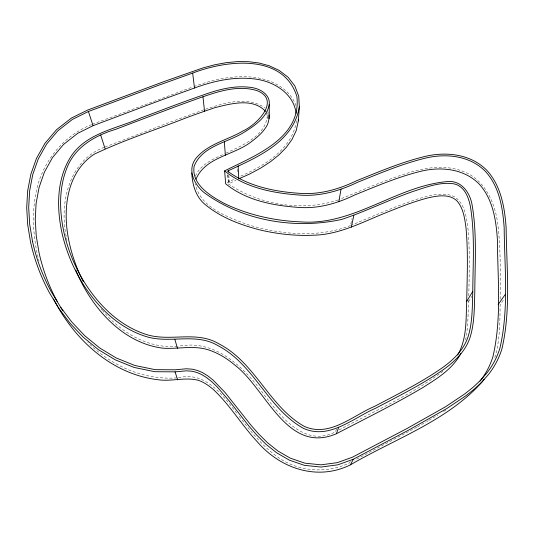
<?xml version="1.0" encoding="UTF-8"?>
<svg xmlns="http://www.w3.org/2000/svg" width="534" height="534" viewBox="0 0 534 534"><rect width="100%" height="100%" fill="white"/><g stroke="black" fill="none" stroke-linecap="round" stroke-linejoin="round"><path stroke-width="0.4" stroke-dasharray="2.67 2" d="M500.171 299.12C500.311 275.03 500.779 250.846 498.122 226.863C495.999 206.318 487.736 184.904 469.039 174.084C449.988 163.931 427.574 166.755 407.796 173.029C384.28 180.479 361.631 190.318 338.843 199.663M225.995 153.158C242.683 145.268 268.015 135.082 267.32 112.988M465.668 340.071L467.604 326.708L468.698 299.961M468.792 295.829C469.212 273.061 470.033 250.206 467.864 227.497C466.302 216.504 464.607 203.314 454.414 196.779C443.127 191.292 430.25 195.517 418.903 198.601C395.834 206.064 373.646 215.943 351.272 225.228M350.838 223.966L352.026 218.413M296.517 120.771C292.185 149.647 263.889 166.087 239.412 176.714M494.811 357.56C500.011 340.465 499.897 322.423 500.118 304.727L503.889 299.427M336.533 428.929L335.506 431.832C304.594 447.953 280.517 416.313 264.15 394.713C244.278 367.372 215.329 338.736 178.249 346.299M195.437 176.08C200.57 164.292 213.547 158.825 224.534 153.805M350.291 461.436L349.59 462.844C326.568 474.038 298.252 471.816 277.433 456.837C261.633 445.53 249.638 430.057 237.957 414.758M468.665 301.617L471.929 296.27M442.933 371.243C411.1 395.273 374.034 411.067 339.13 429.97M338.082 199.976C302.097 211.951 259.744 204.969 228.432 183.983L235.894 180.238M227.023 182.842L234.266 179.117M443.567 411.52L446.371 409.725M429.076 420.278L437.993 414.985M417.521 426.799L426.185 421.907M426.913 421.5L428.355 420.685M416.8 427.207L354.649 460.195M104.324 147.284C68.732 160.367 58.994 203.681 66.39 237.283M91.621 124.616C64.607 135.135 44.422 159.319 37.22 187.207C31.873 208.827 32.574 231.469 37.106 253.169A223.472 202.499 -0.3 0 0 39.042 261.173M105.098 146.983L171.04 121.799L203.901 109.79M92.335 124.262L192.814 86.929M205.45 109.256C223.866 103.135 247.362 95.539 264.811 107.868M193.875 86.581C214.548 78.945 237.043 74.199 259.043 78.084C274.816 81.221 291.384 90.553 296.31 106.787M350.504 225.555C317.43 238.291 280.343 234.593 247.095 224.447C227.344 216.777 200.05 207.546 195.331 183.923M178.449 377.812C205.61 370.816 223.032 395.607 237.45 414.104M177.448 346.372C148.445 348.889 121.392 332.729 103.102 311.275M176.861 377.878C143.673 380.321 110.992 365.656 87.803 342.374M101.166 308.765L102.621 310.648M267.668 111.352L268.422 113.442M266.286 112.794L267.113 115.097L267.267 118.541M66.536 238.071L66.964 240.44M227.778 175.125L228.432 183.983M227.851 174.638L228.385 181.907M228.812 175.265L229.393 183.329M237.517 169.238L237.643 171.674"/><path stroke-width="0.8" d="M60.696 307.304L71.91 322.156L84.853 335.813L99.611 347.908L116.272 357.994L134.855 365.483L155.18 369.661L175.059 369.815L186.439 368.767L192.36 369.201L197.54 370.483L202.56 372.639L207.753 375.829L213.22 380.175L224.821 392.223L250.9 425.097L258.696 434.002L267.547 442.759L277.927 451.023L290.302 458.172L304.834 463.158L320.914 464.834L337.288 462.658L352.38 457.217L407.489 428.241L445.596 406.728L464.807 393.885L472.984 387.364L480.313 380.502L486.768 373.153A89.692 83.057 25.8 0 0 499.897 348.255C509.082 308.879 504.523 267.728 504.169 227.664C502.728 207.773 499.357 186.54 485.326 171.301C469.413 155.24 445.036 153.064 424.069 158.471C401.107 164.185 379.294 173.557 357.4 182.354C339.938 190.778 320.914 196.318 301.37 195.19C274.65 193.448 245.874 188.282 224.634 170.887C254.705 155.714 301.69 138.273 296.884 96.474C283.187 52.973 225.922 60.182 192.667 73.098L158.197 85.413L88.417 111.506L72.524 119.336L57.966 130.703L46.551 144.16L38.248 158.958L32.734 174.598L29.644 190.805L28.689 207.419L29.69 224.307L32.501 241.335M480.073 381.089A87.075 80.961 26.6 0 0 492.882 356.839C501.92 318.444 497.615 278.294 497.381 239.205C496.039 219.788 492.842 199.042 479.218 184.103C463.799 168.397 440.049 166.274 419.657 171.574C397.303 177.175 376.076 186.339 354.77 194.957C337.802 203.187 319.299 208.62 300.282 207.519C274.282 205.83 246.281 200.757 225.662 183.776L224.634 170.887M195.998 179.157C205.657 156.542 234.399 155.441 251.901 141.27C257.248 137.311 262.321 132.859 265.965 127.225C270.558 120.464 268.862 112.06 269.283 104.41C270.277 94.838 260.625 88.951 252.328 87.649C235.334 84.839 218.186 89.532 202.313 95.319C181.507 102.441 161.014 110.451 140.415 118.141C116.465 128.721 86.855 132.859 71.182 156.095C56.43 178.97 56.457 207.906 62.144 233.665A198.174 178.409 -0.2 0 0 78.818 276.906C93.69 303.285 116.172 326.988 145.642 336.407C169.265 344.163 195.511 332.235 217.892 345.611C254.331 364.502 267.888 408.677 303.459 428.368C329.338 440.096 353.228 417.888 375.709 408.216C399.072 395.827 422.935 384.086 444.575 368.78C455.656 360.737 465.935 350.478 470.16 337.114C474.673 322.402 474.305 306.816 474.793 291.591C474.98 263.175 476.975 234.446 472.316 206.264C470.708 194.016 462.377 180.779 448.553 181.48C396.896 185.405 354.069 225.862 300.976 221.897C274.336 220.829 247.703 214.935 223.706 203.14C210.089 195.664 191.245 184.317 194.129 166.154C202.379 145.769 227.204 142.865 244.018 132.325C254.571 125.717 266.887 117.587 269.283 104.41M472.77 291.39C472.977 263.102 475 234.506 470.394 206.451C468.585 197.246 464.507 186.326 454.314 183.923C440.21 181.527 426.386 187.187 413.189 191.392C388.999 199.776 366.044 211.344 341.753 219.414C295.442 229.593 243.431 221.103 204.736 193.061C194.616 185.305 186.947 170.48 195.564 158.838C207.406 143.84 227.244 140.335 242.97 130.937C256.56 125.003 281.491 100.072 256.927 90.586C237.136 84.626 216.65 91.961 197.967 98.516C170.379 108.395 143.039 118.948 115.644 129.335C95.499 135.362 75.361 146.716 67.211 167.202C58.613 188.075 59.334 211.457 64.113 233.158A196.192 176.621 -0.2 0 0 80.647 275.938C95.299 301.857 117.367 325.226 146.349 334.491C170.199 342.08 196.318 330.226 218.9 343.829C255.399 362.539 269.029 406.521 304.327 426.406C329.578 437.66 352.687 415.539 374.661 406.341C397.917 394.019 421.686 382.344 443.24 367.125C454.013 359.302 464.073 349.376 468.184 336.38C472.643 321.835 472.263 306.436 472.77 291.39L466.696 301.423C465.868 319.405 467.11 338.856 457.678 354.97M466.696 301.423C467.15 276.806 468.271 252.095 465.968 227.537C464.68 218.359 463.392 208.427 457.164 201.111C449.695 193.655 438.12 195.671 428.849 197.673C413.249 201.618 398.324 207.746 383.425 213.733C360.851 222.958 338.483 234.686 313.525 235.207C295.235 236.048 276.912 234.012 259.13 229.72C240.347 224.774 221.597 217.792 206.331 205.463C196.005 197.794 192.414 185.191 191.733 172.896M238.131 165.874L238.785 178.863L249.905 173.89L260.926 167.95L270.631 161.602L279.062 154.807L286.217 147.471L292.011 139.454L296.21 130.616L298.346 120.911L299.34 106.693L298.733 96.207L294.861 85.994L288.013 77.15L279.149 70.401L269.269 65.789L258.957 62.992L248.41 61.677L237.617 61.597L226.523 62.625L215.048 64.714L203.147 67.851L164.579 81.362L87.656 110.051L71.476 118.014L56.584 129.629L44.916 143.366L36.446 158.444L30.825 174.344L27.675 190.772L26.7 207.586L27.688 224.654L30.511 241.842A229.88 207.172 -0.2 0 0 49.302 292.525L58.914 308.445L70.241 323.464L83.331 337.294L98.289 349.563L115.204 359.816L134.121 367.445L154.853 371.711L175.072 371.864L186.386 370.823L191.953 371.23L196.799 372.425L201.525 374.461L206.491 377.511L211.784 381.73L217.365 387.123L229.219 400.954L249.244 426.479L257.114 435.484L266.106 444.388L276.705 452.839L289.415 460.188L304.393 465.334L320.987 467.056L337.855 464.82L353.301 459.24L408.583 430.137L446.811 408.537L466.169 395.574L474.452 388.966L481.895 381.984L488.476 374.481A91.735 84.946 25.9 0 0 501.887 348.996C511.145 309.393 506.532 268.008 506.132 227.718C504.67 207.392 501.072 185.759 486.728 170.226C470.3 153.665 445.156 151.235 423.482 156.829C400.427 162.55 378.526 171.941 356.538 180.772C339.35 189.049 320.64 194.563 301.396 193.428C275.664 191.933 248.63 186.646 227.484 171.1C256.4 157.697 293.74 142.278 299.34 106.693M338.856 201.558L341.039 189.103M351.285 227.17L353.855 215.309M75.735 269.944A192.661 174.404 -0.3 0 0 84.112 287.372C100.652 316.976 127.993 343.869 162.997 348.195C178.743 349.269 194.83 344.79 210.116 350.451C219.434 353.782 227.871 359.082 235.354 365.516C266.366 389.313 287.092 454.834 336.38 433.748L338.716 427.267M53.587 298.993A223.472 202.499 -0.3 0 0 55.489 302.618C76.289 341.446 113.008 374.467 158.071 379.734C171.614 381.75 185.485 376.757 198.755 380.428C204.195 382.371 208.941 385.735 213.293 389.473C230.034 405.066 241.702 425.084 257.268 441.745C280.263 468.605 317.496 481.254 350.484 464.807L353.301 459.24M460.802 353.508C452.665 369.061 437.052 378.606 422.661 387.677C394.586 404.271 365.289 418.683 336.38 433.748M498.149 304.534L505.157 294.588M350.484 464.807C394.639 438.988 446.764 421.186 481.728 382.384A89.058 82.803 26.6 0 0 484.124 379.18M265.605 111.486C252.889 97.402 230.488 103.756 214.548 107.775C204.482 111.246 194.423 114.723 184.464 118.488C154.333 130.336 123.334 140.262 94.138 154.259C64.921 173.603 62.264 213.493 69.727 244.672A190.738 172.656 -0.3 0 0 83.244 281.478M296.096 113.368C294.014 94.718 275.918 82.703 258.643 79.579C236.983 75.761 214.842 80.5 194.496 88.017L160.954 100.098L93.083 125.684L77.637 133.367L63.499 144.5L52.432 157.67L44.395 172.162L39.075 187.461L36.118 203.307L35.244 219.541L36.259 236.041L39.035 252.669A221.543 200.737 -0.3 0 0 57.285 301.657M62.778 310.735L51.157 291.544A227.891 205.37 -0.2 0 1 32.494 241.335M88.417 111.506L93.083 125.684M175.072 371.864L177.675 379.881M100.706 135.049L105.085 148.739M174.885 339.444L177.462 348.315M192.667 73.098L194.496 88.017M202.967 96.814L204.535 111.259M224.333 141.75L225.361 155.26M228.465 170.433L228.585 172.041M298.252 119.329L298.346 120.911M268.922 114.837L269.089 118.681"/></g></svg>
